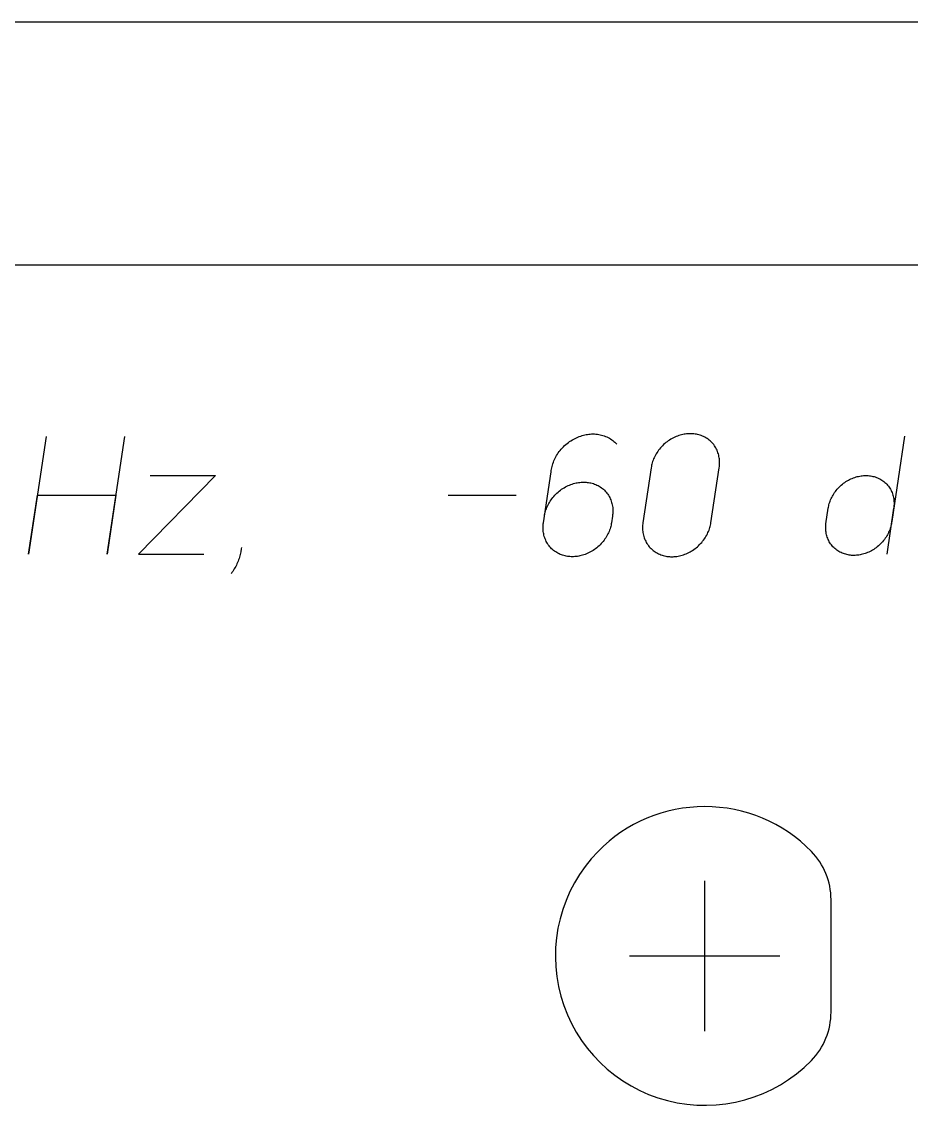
# Model space of a CAD drawing. Header units: millimetres. Extents: x -2 to 483, y -2 to 44.
# Drawn here: x 171.64 to 191, y 20.02 to 43.6 of the extents above; entities that cross this region are included whole.
import ezdxf

# ---------------------------------------------------------------- set-up
doc = ezdxf.new("R2010")
doc.units = ezdxf.units.MM
for name, color, linetype in [('Contour', 7, 'CONTINUOUS'), ('Engraving', 7, 'CONTINUOUS'), ('Reference_points', 1, 'CONTINUOUS')]:
    doc.layers.add(name, color=color, linetype=linetype)

msp = doc.modelspace()

# ---------------------------------------------------------------- linework, layer by layer
at = {"layer": 'Contour', "color": 7, "linetype": 'CONTINUOUS'}
for p, q in [((3, 43.6), (480, 43.6)), ((189.25, 22.045), (189.25, 24.495))]:
    msp.add_line(p, q, dxfattribs=at)
for centre, radius, start, end in [((186.5, 23.27), 3.25003, 44.42656, 135.57344), ((186.5, 23.27), 3.25003, 135.57344, 315.57344), ((187.75, 24.49478), 1.5, 0.00835, 44.4387), ((187.75, 22.04522), 1.5, 315.5613, 359.99165)]:
    msp.add_arc(centre, radius, start, end, dxfattribs=at)
at = {"layer": 'Engraving', "color": 255, "linetype": 'CONTINUOUS'}
for p, q in [((236.5, 38.3), (101.5, 38.3)), ((172.16918, 34.576), (171.78473, 32.013)), ((173.4934, 32.013), (173.87785, 34.576)), ((183.50501, 34.42119), (183.53272, 34.44274)), ((183.53272, 34.44274), (183.56107, 34.4632)), ((183.56107, 34.4632), (183.58998, 34.48255)), ((183.58998, 34.48255), (183.61937, 34.50073)), ((183.61937, 34.50073), (183.64917, 34.51772)), ((183.64917, 34.51772), (183.67928, 34.53351)), ((183.67928, 34.53351), (183.70964, 34.54806)), ((183.70964, 34.54806), (183.74016, 34.56137)), ((183.74016, 34.56137), (183.77076, 34.57345)), ((183.77076, 34.57345), (183.80137, 34.58428)), ((183.80137, 34.58428), (183.83191, 34.59388)), ((183.83191, 34.59388), (183.86231, 34.60226)), ((183.86231, 34.60226), (183.8925, 34.60944)), ((183.8925, 34.60944), (183.92243, 34.61545)), ((183.92243, 34.61545), (183.95203, 34.62031)), ((183.95203, 34.62031), (183.98125, 34.62405)), ((183.98125, 34.62405), (184.01003, 34.62672)), ((184.01003, 34.62672), (184.03834, 34.62834)), ((184.03834, 34.62834), (184.06966, 34.62897)), ((184.03834, 34.62834), (184.03834, 34.62834)), ((184.06966, 34.62897), (184.10102, 34.62835)), ((184.10102, 34.62835), (184.13234, 34.62646)), ((184.13234, 34.62646), (184.16356, 34.62329)), ((184.16356, 34.62329), (184.19458, 34.61881)), ((184.19458, 34.61881), (184.22533, 34.61303)), ((184.22533, 34.61303), (184.25573, 34.60594)), ((184.25573, 34.60594), (184.2857, 34.59754)), ((184.2857, 34.59754), (184.31515, 34.58786)), ((184.31515, 34.58786), (184.34401, 34.57691)), ((184.34401, 34.57691), (184.37222, 34.56471)), ((184.37222, 34.56471), (184.39969, 34.5513)), ((184.39969, 34.5513), (184.42636, 34.53673)), ((184.42636, 34.53673), (184.45217, 34.52102)), ((184.45217, 34.52102), (184.47707, 34.50423)), ((184.47707, 34.50423), (184.50099, 34.48642)), ((184.50099, 34.48642), (184.5239, 34.46764)), ((184.5239, 34.46764), (184.54575, 34.44796)), ((184.54575, 34.44796), (184.56651, 34.42743)), ((184.56651, 34.42743), (184.58616, 34.40613)), ((185.65567, 34.43932), (185.63036, 34.41809)), ((185.68168, 34.4596), (185.65567, 34.43932)), ((185.70831, 34.47887), (185.68168, 34.4596)), ((185.73551, 34.49711), (185.70831, 34.47887)), ((185.76318, 34.51426), (185.73551, 34.49711)), ((185.79126, 34.53031), (185.76318, 34.51426)), ((185.81967, 34.54522), (185.79126, 34.53031)), ((185.84833, 34.55897), (185.81967, 34.54522)), ((185.87717, 34.57156), (185.84833, 34.55897)), ((185.90611, 34.58297), (185.87717, 34.57156)), ((185.93507, 34.59321), (185.90611, 34.58297)), ((185.964, 34.60228), (185.93507, 34.59321)), ((185.99282, 34.61019), (185.964, 34.60228)), ((186.02146, 34.61695), (185.99282, 34.61019)), ((186.04987, 34.62259), (186.02146, 34.61695)), ((186.07797, 34.62714), (186.04987, 34.62259)), ((186.10574, 34.63061), (186.07797, 34.62714)), ((186.1331, 34.63305), (186.10574, 34.63061)), ((186.16002, 34.63449), (186.1331, 34.63305)), ((186.18645, 34.63496), (186.16002, 34.63449)), ((186.21274, 34.63449), (186.18645, 34.63496)), ((186.18645, 34.63496), (186.18645, 34.63496)), ((186.23923, 34.63305), (186.21274, 34.63449)), ((186.26586, 34.63061), (186.23923, 34.63305)), ((186.29258, 34.62714), (186.26586, 34.63061)), ((186.31932, 34.62259), (186.29258, 34.62714)), ((186.34604, 34.61695), (186.31932, 34.62259)), ((186.37265, 34.61019), (186.34604, 34.61695)), ((186.39909, 34.60228), (186.37265, 34.61019)), ((186.4253, 34.59321), (186.39909, 34.60228)), ((186.4512, 34.58297), (186.4253, 34.59321)), ((186.47671, 34.57156), (186.4512, 34.58297)), ((186.50178, 34.55897), (186.47671, 34.57156)), ((186.52631, 34.54522), (186.50178, 34.55897)), ((186.55025, 34.53031), (186.52631, 34.54522)), ((186.57351, 34.51426), (186.55025, 34.53031)), ((186.59604, 34.49711), (186.57351, 34.51426)), ((186.61776, 34.47887), (186.59604, 34.49711)), ((186.63861, 34.4596), (186.61776, 34.47887)), ((186.65853, 34.43932), (186.63861, 34.4596)), ((186.67748, 34.41809), (186.65853, 34.43932)), ((190.84737, 34.578), (190.56971, 32.72694)), ((183.29561, 34.18831), (183.31466, 34.21682)), ((183.31466, 34.21682), (183.33487, 34.24485)), ((183.33487, 34.24485), (183.35619, 34.27232)), ((183.35619, 34.27232), (183.37861, 34.29915)), ((183.37861, 34.29915), (183.40205, 34.32526)), ((183.40205, 34.32526), (183.42647, 34.35059)), ((183.42647, 34.35059), (183.45182, 34.37506)), ((183.45182, 34.37506), (183.47802, 34.39862)), ((183.47802, 34.39862), (183.50501, 34.42119)), ((185.44333, 34.19431), (185.42783, 34.16708)), ((185.45996, 34.22126), (185.44333, 34.19431)), ((185.4777, 34.24786), (185.45996, 34.22126)), ((185.49654, 34.27403), (185.4777, 34.24786)), ((185.51643, 34.2997), (185.49654, 34.27403)), ((185.53735, 34.3248), (185.51643, 34.2997)), ((185.55925, 34.34925), (185.53735, 34.3248)), ((185.58209, 34.373), (185.55925, 34.34925)), ((185.60581, 34.39596), (185.58209, 34.373)), ((185.63036, 34.41809), (185.60581, 34.39596)), ((186.69539, 34.39596), (186.67748, 34.41809)), ((186.71222, 34.373), (186.69539, 34.39596)), ((186.72793, 34.34925), (186.71222, 34.373)), ((186.7425, 34.3248), (186.72793, 34.34925)), ((186.75589, 34.2997), (186.7425, 34.3248)), ((186.76808, 34.27403), (186.75589, 34.2997)), ((186.77907, 34.24786), (186.76808, 34.27403)), ((186.78883, 34.22126), (186.77907, 34.24786)), ((186.79738, 34.19431), (186.78883, 34.22126)), ((186.8047, 34.16708), (186.79738, 34.19431)), ((183.18705, 33.95215), (183.19633, 33.98175)), ((183.19633, 33.98175), (183.20682, 34.01147)), ((183.20682, 34.01147), (183.21854, 34.04124)), ((183.21854, 34.04124), (183.23149, 34.07099)), ((183.23149, 34.07099), (183.24568, 34.10065)), ((183.24568, 34.10065), (183.2611, 34.13014)), ((183.2611, 34.13014), (183.27775, 34.15939)), ((183.27775, 34.15939), (183.29561, 34.18831)), ((185.35131, 33.9746), (185.34483, 33.9476)), ((185.35887, 34.00183), (185.35131, 33.9746)), ((185.36753, 34.02926), (185.35887, 34.00183)), ((185.37731, 34.05682), (185.36753, 34.02926)), ((185.38822, 34.08445), (185.37731, 34.05682)), ((185.40027, 34.11208), (185.38822, 34.08445)), ((185.41348, 34.13965), (185.40027, 34.11208)), ((185.42783, 34.16708), (185.41348, 34.13965)), ((186.81083, 34.13965), (186.8047, 34.16708)), ((186.81576, 34.11208), (186.81083, 34.13965)), ((186.81952, 34.08445), (186.81576, 34.11208)), ((186.82215, 34.05682), (186.81952, 34.08445)), ((186.82186, 33.9476), (186.82348, 33.9746)), ((186.82366, 34.02926), (186.82215, 34.05682)), ((186.82348, 33.9746), (186.82409, 34.00183)), ((186.82409, 34.00183), (186.82366, 34.02926)), ((175.85692, 33.72167), (174.17673, 32.013)), ((174.43303, 33.72167), (175.85692, 33.72167)), ((182.991, 32.697), (183.158, 33.8081)), ((183.158, 33.8081), (183.16159, 33.8362)), ((183.158, 33.8081), (183.158, 33.8081)), ((183.16159, 33.8362), (183.16626, 33.86471)), ((183.16626, 33.86471), (183.17204, 33.89357)), ((183.17204, 33.89357), (183.17896, 33.92274)), ((183.17896, 33.92274), (183.18705, 33.95215)), ((185.33496, 33.89453), (185.15555, 32.69847)), ((185.33939, 33.9209), (185.33496, 33.89453)), ((185.34483, 33.9476), (185.33939, 33.9209)), ((186.636, 32.698), (186.81581, 33.89453)), ((186.81581, 33.89453), (186.81929, 33.9209)), ((186.81581, 33.89453), (186.81581, 33.89453)), ((186.81929, 33.9209), (186.82186, 33.9476)), ((189.90298, 33.71615), (189.92967, 33.71949)), ((189.92967, 33.71949), (189.95598, 33.72184)), ((189.95598, 33.72184), (189.98186, 33.72322)), ((189.98186, 33.72322), (190.00728, 33.72367)), ((190.00728, 33.72367), (190.00728, 33.72367)), ((190.00728, 33.72367), (190.03256, 33.72322)), ((190.03256, 33.72322), (190.05803, 33.72184)), ((190.05803, 33.72184), (190.08363, 33.71949)), ((190.08363, 33.71949), (190.10932, 33.71615)), ((183.46906, 33.47563), (183.49746, 33.49054)), ((183.49746, 33.49054), (183.52613, 33.50429)), ((183.52613, 33.50429), (183.55496, 33.51688)), ((183.55496, 33.51688), (183.5839, 33.52829)), ((183.5839, 33.52829), (183.61287, 33.53853)), ((183.61287, 33.53853), (183.6418, 33.5476)), ((183.6418, 33.5476), (183.67062, 33.55551)), ((183.67062, 33.55551), (183.69926, 33.56227)), ((183.69926, 33.56227), (183.72766, 33.56792)), ((183.72766, 33.56792), (183.75577, 33.57246)), ((183.75577, 33.57246), (183.78353, 33.57594)), ((183.78353, 33.57594), (183.8109, 33.57837)), ((183.8109, 33.57837), (183.83781, 33.57981)), ((183.83781, 33.57981), (183.86425, 33.58028)), ((183.86425, 33.58028), (183.86425, 33.58028)), ((183.86425, 33.58028), (183.89054, 33.57981)), ((183.89054, 33.57981), (183.91703, 33.57837)), ((183.91703, 33.57837), (183.94366, 33.57594)), ((183.94366, 33.57594), (183.97038, 33.57246)), ((183.97038, 33.57246), (183.99712, 33.56792)), ((183.99712, 33.56792), (184.02383, 33.56227)), ((184.02383, 33.56227), (184.05045, 33.55551)), ((184.05045, 33.55551), (184.07689, 33.5476)), ((184.07689, 33.5476), (184.1031, 33.53853)), ((184.1031, 33.53853), (184.12899, 33.52829)), ((184.12899, 33.52829), (184.15451, 33.51688)), ((184.15451, 33.51688), (184.17957, 33.50429)), ((184.17957, 33.50429), (184.20411, 33.49054)), ((184.20411, 33.49054), (184.22804, 33.47563)), ((189.42617, 33.47179), (189.44898, 33.49387)), ((189.44898, 33.49387), (189.47258, 33.51514)), ((189.47258, 33.51514), (189.49692, 33.53555)), ((189.49692, 33.53555), (189.52192, 33.55505)), ((189.52192, 33.55505), (189.54753, 33.57359)), ((189.54753, 33.57359), (189.57368, 33.59112)), ((189.57368, 33.59112), (189.60029, 33.60762)), ((189.60029, 33.60762), (189.62729, 33.62304)), ((189.62729, 33.62304), (189.6546, 33.63738)), ((189.6546, 33.63738), (189.68216, 33.6506)), ((189.68216, 33.6506), (189.70989, 33.66271)), ((189.70989, 33.66271), (189.73772, 33.67368)), ((189.73772, 33.67368), (189.76557, 33.68352)), ((189.76557, 33.68352), (189.79339, 33.69224)), ((189.79339, 33.69224), (189.8211, 33.69985)), ((189.8211, 33.69985), (189.84864, 33.70635)), ((189.84864, 33.70635), (189.87595, 33.71178)), ((189.87595, 33.71178), (189.90298, 33.71615)), ((190.10932, 33.71615), (190.13504, 33.71178)), ((190.13504, 33.71178), (190.16073, 33.70635)), ((190.16073, 33.70635), (190.18631, 33.69985)), ((190.18631, 33.69985), (190.21174, 33.69224)), ((190.21174, 33.69224), (190.23694, 33.68352)), ((190.23694, 33.68352), (190.26184, 33.67368)), ((190.26184, 33.67368), (190.28638, 33.66271)), ((190.28638, 33.66271), (190.31048, 33.6506)), ((190.31048, 33.6506), (190.33407, 33.63738)), ((190.33407, 33.63738), (190.35708, 33.62304)), ((190.35708, 33.62304), (190.37945, 33.60762)), ((190.37945, 33.60762), (190.40111, 33.59112)), ((190.40111, 33.59112), (190.422, 33.57359)), ((190.422, 33.57359), (190.44205, 33.55505)), ((190.44205, 33.55505), (190.46121, 33.53555)), ((190.46121, 33.53555), (190.47942, 33.51514)), ((190.47942, 33.51514), (190.49664, 33.49387)), ((190.49664, 33.49387), (190.51282, 33.47179)), ((171.78473, 32.013), (171.97696, 33.2945)), ((171.97696, 33.2945), (173.68562, 33.2945)), ((173.68562, 33.2945), (173.4934, 32.013)), ((180.91711, 33.2955), (182.39795, 33.2955)), ((183.19423, 33.24502), (183.21515, 33.27012)), ((183.21515, 33.27012), (183.23705, 33.29458)), ((183.23705, 33.29458), (183.25989, 33.31832)), ((183.25989, 33.31832), (183.28361, 33.34129)), ((183.28361, 33.34129), (183.30816, 33.36341)), ((183.30816, 33.36341), (183.33347, 33.38464)), ((183.33347, 33.38464), (183.35948, 33.40492)), ((183.35948, 33.40492), (183.38611, 33.4242)), ((183.38611, 33.4242), (183.4133, 33.44243)), ((183.4133, 33.44243), (183.44098, 33.45959)), ((183.44098, 33.45959), (183.46906, 33.47563)), ((184.22804, 33.47563), (184.25131, 33.45959)), ((184.25131, 33.45959), (184.27384, 33.44243)), ((184.27384, 33.44243), (184.29556, 33.4242)), ((184.29556, 33.4242), (184.31641, 33.40492)), ((184.31641, 33.40492), (184.33633, 33.38464)), ((184.33633, 33.38464), (184.35527, 33.36341)), ((184.35527, 33.36341), (184.37318, 33.34129)), ((184.37318, 33.34129), (184.39002, 33.31832)), ((184.39002, 33.31832), (184.40573, 33.29458)), ((184.40573, 33.29458), (184.4203, 33.27012)), ((184.4203, 33.27012), (184.43369, 33.24502)), ((189.26404, 33.24741), (189.27784, 33.27379)), ((189.27784, 33.27379), (189.29274, 33.29997)), ((189.29274, 33.29997), (189.30873, 33.32588)), ((189.30873, 33.32588), (189.32579, 33.35146)), ((189.32579, 33.35146), (189.3439, 33.37662)), ((189.3439, 33.37662), (189.36303, 33.40131)), ((189.36303, 33.40131), (189.38314, 33.42544)), ((189.38314, 33.42544), (189.40421, 33.44895)), ((189.40421, 33.44895), (189.42617, 33.47179)), ((190.51282, 33.47179), (190.52794, 33.44895)), ((190.52794, 33.44895), (190.54194, 33.42544)), ((190.54194, 33.42544), (190.55482, 33.40131)), ((190.55482, 33.40131), (190.56654, 33.37662)), ((190.56654, 33.37662), (190.5771, 33.35146)), ((190.5771, 33.35146), (190.58649, 33.32588)), ((190.58649, 33.32588), (190.59471, 33.29997)), ((190.59471, 33.29997), (190.60175, 33.27379)), ((190.60175, 33.27379), (190.60764, 33.24741)), ((183.05511, 33.00214), (183.06602, 33.02977)), ((183.06602, 33.02977), (183.07807, 33.0574)), ((183.07807, 33.0574), (183.09128, 33.08497)), ((183.09128, 33.08497), (183.10563, 33.1124)), ((183.10563, 33.1124), (183.12113, 33.13963)), ((183.12113, 33.13963), (183.13776, 33.16658)), ((183.13776, 33.16658), (183.1555, 33.19318)), ((183.1555, 33.19318), (183.17433, 33.21935)), ((183.17433, 33.21935), (183.19423, 33.24502)), ((184.43369, 33.24502), (184.44588, 33.21935)), ((184.44588, 33.21935), (184.45687, 33.19318)), ((184.45687, 33.19318), (184.46663, 33.16658)), ((184.46663, 33.16658), (184.47517, 33.13963)), ((184.47517, 33.13963), (184.4825, 33.1124)), ((184.4825, 33.1124), (184.48862, 33.08497)), ((184.48862, 33.08497), (184.49356, 33.0574)), ((184.49356, 33.0574), (184.49732, 33.02977)), ((184.49732, 33.02977), (184.49995, 33.00214)), ((189.18854, 33.01172), (189.1928, 33.03707)), ((189.1928, 33.03707), (189.19803, 33.06275)), ((189.19803, 33.06275), (189.20426, 33.08871)), ((189.20426, 33.08871), (189.21153, 33.1149)), ((189.21153, 33.1149), (189.21986, 33.14127)), ((189.21986, 33.14127), (189.22926, 33.16777)), ((189.22926, 33.16777), (189.23975, 33.19433)), ((189.23975, 33.19433), (189.25134, 33.2209)), ((189.25134, 33.2209), (189.26404, 33.24741)), ((190.60764, 33.24741), (190.61238, 33.2209)), ((190.61238, 33.2209), (190.616, 33.19433)), ((190.61578, 33.03707), (190.61243, 33.01172)), ((190.61825, 33.06275), (190.61578, 33.03707)), ((190.616, 33.19433), (190.61853, 33.16777)), ((190.6198, 33.08871), (190.61825, 33.06275)), ((190.61853, 33.16777), (190.61998, 33.14127)), ((190.62039, 33.1149), (190.6198, 33.08871)), ((190.61998, 33.14127), (190.62039, 33.1149)), ((183.01276, 32.83986), (183.01719, 32.86622)), ((183.01276, 32.83986), (183.01276, 32.83986)), ((183.01719, 32.86622), (183.02263, 32.89292)), ((183.02263, 32.89292), (183.02911, 32.91992)), ((183.02911, 32.91992), (183.03667, 32.94716)), ((183.03667, 32.94716), (183.04533, 32.97459)), ((183.04533, 32.97459), (183.05511, 33.00214)), ((184.494, 32.84), (184.47225, 32.69747)), ((184.49709, 32.86622), (184.49361, 32.83986)), ((184.49966, 32.89292), (184.49709, 32.86622)), ((184.50127, 32.91992), (184.49966, 32.89292)), ((184.49995, 33.00214), (184.50145, 32.97459)), ((184.50189, 32.94716), (184.50127, 32.91992)), ((184.50145, 32.97459), (184.50189, 32.94716)), ((189.137, 32.67), (189.18854, 33.01172)), ((189.18854, 33.01172), (189.18854, 33.01172)), ((190.612, 33.012), (190.46292, 32.015)), ((182.98312, 32.59017), (182.98374, 32.6174)), ((182.98355, 32.56274), (182.98312, 32.59017)), ((182.98506, 32.53518), (182.98355, 32.56274)), ((182.98374, 32.6174), (182.98535, 32.6444)), ((182.98535, 32.6444), (182.98792, 32.6711)), ((182.98792, 32.6711), (182.9914, 32.69747)), ((184.43968, 32.56274), (184.4299, 32.53518)), ((184.44834, 32.59017), (184.43968, 32.56274)), ((184.4559, 32.6174), (184.44834, 32.59017)), ((184.46238, 32.6444), (184.4559, 32.6174)), ((184.46782, 32.6711), (184.46238, 32.6444)), ((184.47225, 32.69747), (184.46782, 32.6711)), ((184.47225, 32.69747), (184.47225, 32.69747)), ((185.14789, 32.6184), (185.14727, 32.59117)), ((185.14727, 32.59117), (185.1477, 32.56374)), ((185.1477, 32.56374), (185.14921, 32.53618)), ((185.1495, 32.6454), (185.14789, 32.6184)), ((185.15207, 32.6721), (185.1495, 32.6454)), ((185.15555, 32.69847), (185.15207, 32.6721)), ((185.15555, 32.69847), (185.15555, 32.69847)), ((186.59405, 32.53618), (186.60383, 32.56374)), ((186.60383, 32.56374), (186.61249, 32.59117)), ((186.61249, 32.59117), (186.62005, 32.6184)), ((186.62005, 32.6184), (186.62653, 32.6454)), ((186.62653, 32.6454), (186.63197, 32.6721)), ((186.63197, 32.6721), (186.6364, 32.69847)), ((189.13301, 32.59317), (189.13351, 32.61904)), ((189.13349, 32.56711), (189.13301, 32.59317)), ((189.13499, 32.54092), (189.13349, 32.56711)), ((189.13351, 32.61904), (189.13495, 32.64466)), ((189.13495, 32.64466), (189.13728, 32.66999)), ((189.13753, 32.51464), (189.13499, 32.54092)), ((190.52567, 32.54338), (190.51509, 32.51651)), ((190.53513, 32.57021), (190.52567, 32.54338)), ((190.54351, 32.59692), (190.53513, 32.57021)), ((190.5508, 32.62347), (190.54351, 32.59692)), ((190.55705, 32.64979), (190.5508, 32.62347)), ((190.56226, 32.67585), (190.55705, 32.64979)), ((190.56647, 32.70158), (190.56226, 32.67585)), ((190.56971, 32.72694), (190.56647, 32.70158)), ((190.56971, 32.72694), (190.56971, 32.72694)), ((182.98769, 32.50755), (182.98506, 32.53518)), ((182.99145, 32.47992), (182.98769, 32.50755)), ((182.99638, 32.45235), (182.99145, 32.47992)), ((183.00251, 32.42492), (182.99638, 32.45235)), ((183.00984, 32.39769), (183.00251, 32.42492)), ((183.01838, 32.37074), (183.00984, 32.39769)), ((183.02814, 32.34414), (183.01838, 32.37074)), ((183.03913, 32.31797), (183.02814, 32.34414)), ((183.05132, 32.2923), (183.03913, 32.31797)), ((184.31068, 32.31797), (184.29078, 32.2923)), ((184.32951, 32.34414), (184.31068, 32.31797)), ((184.34725, 32.37074), (184.32951, 32.34414)), ((184.36388, 32.39769), (184.34725, 32.37074)), ((184.37938, 32.42492), (184.36388, 32.39769)), ((184.39373, 32.45235), (184.37938, 32.42492)), ((184.40694, 32.47992), (184.39373, 32.45235)), ((184.41899, 32.50755), (184.40694, 32.47992)), ((184.4299, 32.53518), (184.41899, 32.50755)), ((185.14921, 32.53618), (185.15184, 32.50855)), ((185.15184, 32.50855), (185.1556, 32.48092)), ((185.1556, 32.48092), (185.16053, 32.45335)), ((185.16053, 32.45335), (185.16666, 32.42592)), ((185.16666, 32.42592), (185.17399, 32.39869)), ((185.17399, 32.39869), (185.18253, 32.37174)), ((185.18253, 32.37174), (185.19229, 32.34514)), ((185.19229, 32.34514), (185.20328, 32.31897)), ((185.20328, 32.31897), (185.21547, 32.2933)), ((186.45493, 32.2933), (186.47483, 32.31897)), ((186.47483, 32.31897), (186.49366, 32.34514)), ((186.49366, 32.34514), (186.5114, 32.37174)), ((186.5114, 32.37174), (186.52803, 32.39869)), ((186.52803, 32.39869), (186.54353, 32.42592)), ((186.54353, 32.42592), (186.55788, 32.45335)), ((186.55788, 32.45335), (186.57109, 32.48092)), ((186.57109, 32.48092), (186.58314, 32.50855)), ((186.58314, 32.50855), (186.59405, 32.53618)), ((189.14116, 32.48833), (189.13753, 32.51464)), ((189.14588, 32.46207), (189.14116, 32.48833)), ((189.15174, 32.43591), (189.14588, 32.46207)), ((189.15874, 32.40993), (189.15174, 32.43591)), ((189.1669, 32.38418), (189.15874, 32.40993)), ((189.17623, 32.35875), (189.1669, 32.38418)), ((189.18672, 32.33371), (189.17623, 32.35875)), ((189.19837, 32.30912), (189.18672, 32.33371)), ((189.21117, 32.28505), (189.19837, 32.30912)), ((190.39086, 32.30793), (190.37064, 32.28371)), ((190.41011, 32.33272), (190.39086, 32.30793)), ((190.42835, 32.35802), (190.41011, 32.33272)), ((190.44554, 32.38376), (190.42835, 32.35802)), ((190.46166, 32.40986), (190.44554, 32.38376)), ((190.47668, 32.43626), (190.46166, 32.40986)), ((190.4906, 32.46288), (190.47668, 32.43626)), ((190.50341, 32.48965), (190.4906, 32.46288)), ((190.51509, 32.51651), (190.50341, 32.48965)), ((176.41569, 32.12599), (176.40642, 32.06683)), ((176.419, 32.15539), (176.41569, 32.12599)), ((176.419, 32.15539), (176.419, 32.15539)), ((183.06471, 32.2672), (183.05132, 32.2923)), ((183.07928, 32.24275), (183.06471, 32.2672)), ((183.09499, 32.219), (183.07928, 32.24275)), ((183.11183, 32.19604), (183.09499, 32.219)), ((183.12973, 32.17391), (183.11183, 32.19604)), ((183.14868, 32.15268), (183.12973, 32.17391)), ((183.1686, 32.1324), (183.14868, 32.15268)), ((183.18945, 32.11313), (183.1686, 32.1324)), ((183.21117, 32.09489), (183.18945, 32.11313)), ((183.2337, 32.07774), (183.21117, 32.09489)), ((183.25697, 32.06169), (183.2337, 32.07774)), ((184.04403, 32.07774), (184.01595, 32.06169)), ((184.07171, 32.09489), (184.04403, 32.07774)), ((184.0989, 32.11313), (184.07171, 32.09489)), ((184.12553, 32.1324), (184.0989, 32.11313)), ((184.15154, 32.15268), (184.12553, 32.1324)), ((184.17685, 32.17391), (184.15154, 32.15268)), ((184.2014, 32.19604), (184.17685, 32.17391)), ((184.22512, 32.219), (184.2014, 32.19604)), ((184.24796, 32.24275), (184.22512, 32.219)), ((184.26986, 32.2672), (184.24796, 32.24275)), ((184.29078, 32.2923), (184.26986, 32.2672)), ((185.21547, 32.2933), (185.22886, 32.2682)), ((185.22886, 32.2682), (185.24343, 32.24375)), ((185.24343, 32.24375), (185.25914, 32.22)), ((185.25914, 32.22), (185.27598, 32.19704)), ((185.27598, 32.19704), (185.29388, 32.17491)), ((185.29388, 32.17491), (185.31283, 32.15368)), ((185.31283, 32.15368), (185.33275, 32.1334)), ((185.33275, 32.1334), (185.3536, 32.11413)), ((185.3536, 32.11413), (185.37532, 32.09589)), ((185.37532, 32.09589), (185.39785, 32.07874)), ((185.39785, 32.07874), (185.42112, 32.06269)), ((186.1801, 32.06269), (186.20818, 32.07874)), ((186.20818, 32.07874), (186.23586, 32.09589)), ((186.23586, 32.09589), (186.26305, 32.11413)), ((186.26305, 32.11413), (186.28968, 32.1334)), ((186.28968, 32.1334), (186.31569, 32.15368)), ((186.31569, 32.15368), (186.341, 32.17491)), ((186.341, 32.17491), (186.36555, 32.19704)), ((186.36555, 32.19704), (186.38927, 32.22)), ((186.38927, 32.22), (186.41211, 32.24375)), ((186.41211, 32.24375), (186.43401, 32.2682)), ((186.43401, 32.2682), (186.45493, 32.2933)), ((189.22511, 32.26157), (189.21117, 32.28505)), ((189.24017, 32.23876), (189.22511, 32.26157)), ((189.2563, 32.21667), (189.24017, 32.23876)), ((189.27349, 32.19537), (189.2563, 32.21667)), ((189.29168, 32.17491), (189.27349, 32.19537)), ((189.31084, 32.15535), (189.29168, 32.17491)), ((189.33091, 32.13673), (189.31084, 32.15535)), ((189.35184, 32.11911), (189.33091, 32.13673)), ((189.37356, 32.10252), (189.35184, 32.11911)), ((189.39603, 32.08699), (189.37356, 32.10252)), ((189.41916, 32.07255), (189.39603, 32.08699)), ((189.4429, 32.05922), (189.41916, 32.07255)), ((190.09926, 32.07215), (190.07186, 32.05901)), ((190.12645, 32.0864), (190.09926, 32.07215)), ((190.15334, 32.10174), (190.12645, 32.0864)), ((190.17987, 32.11816), (190.15334, 32.10174)), ((190.20596, 32.13562), (190.17987, 32.11816)), ((190.23155, 32.15409), (190.20596, 32.13562)), ((190.25655, 32.17354), (190.23155, 32.15409)), ((190.28091, 32.19392), (190.25655, 32.17354)), ((190.30456, 32.21518), (190.28091, 32.19392)), ((190.32744, 32.23727), (190.30456, 32.21518)), ((190.34948, 32.26014), (190.32744, 32.23727)), ((190.37064, 32.28371), (190.34948, 32.26014)), ((174.17673, 32.013), (175.60062, 32.013)), ((176.3461, 31.85996), (176.33404, 31.83096)), ((176.35732, 31.88918), (176.3461, 31.85996)), ((176.36769, 31.91857), (176.35732, 31.88918)), ((176.3772, 31.94811), (176.36769, 31.91857)), ((176.38583, 31.97774), (176.3772, 31.94811)), ((176.39358, 32.00743), (176.38583, 31.97774)), ((176.40044, 32.03714), (176.39358, 32.00743)), ((176.40642, 32.06683), (176.40044, 32.03714)), ((183.2809, 32.04678), (183.25697, 32.06169)), ((183.30544, 32.03303), (183.2809, 32.04678)), ((183.3305, 32.02044), (183.30544, 32.03303)), ((183.35601, 32.00903), (183.3305, 32.02044)), ((183.38191, 31.99879), (183.35601, 32.00903)), ((183.40812, 31.98972), (183.38191, 31.99879)), ((183.43456, 31.98181), (183.40812, 31.98972)), ((183.46118, 31.97505), (183.43456, 31.98181)), ((183.48789, 31.96941), (183.46118, 31.97505)), ((183.51463, 31.96486), (183.48789, 31.96941)), ((183.54135, 31.96139), (183.51463, 31.96486)), ((183.56798, 31.95895), (183.54135, 31.96139)), ((183.59447, 31.95751), (183.56798, 31.95895)), ((183.62076, 31.95704), (183.59447, 31.95751)), ((183.6472, 31.95751), (183.62076, 31.95704)), ((183.62076, 31.95704), (183.62076, 31.95704)), ((183.67411, 31.95895), (183.6472, 31.95751)), ((183.70148, 31.96139), (183.67411, 31.95895)), ((183.72924, 31.96486), (183.70148, 31.96139)), ((183.75735, 31.96941), (183.72924, 31.96486)), ((183.78575, 31.97505), (183.75735, 31.96941)), ((183.81439, 31.98181), (183.78575, 31.97505)), ((183.84321, 31.98972), (183.81439, 31.98181)), ((183.87214, 31.99879), (183.84321, 31.98972)), ((183.90111, 32.00903), (183.87214, 31.99879)), ((183.93005, 32.02044), (183.90111, 32.00903)), ((183.95888, 32.03303), (183.93005, 32.02044)), ((183.98755, 32.04678), (183.95888, 32.03303)), ((184.01595, 32.06169), (183.98755, 32.04678)), ((185.42112, 32.06269), (185.44505, 32.04778)), ((185.44505, 32.04778), (185.46959, 32.03403)), ((185.46959, 32.03403), (185.49465, 32.02144)), ((185.49465, 32.02144), (185.52016, 32.01003)), ((185.52016, 32.01003), (185.54606, 31.99979)), ((185.54606, 31.99979), (185.57227, 31.99072)), ((185.57227, 31.99072), (185.59871, 31.98281)), ((185.59871, 31.98281), (185.62533, 31.97605)), ((185.62533, 31.97605), (185.65204, 31.97041)), ((185.65204, 31.97041), (185.67878, 31.96586)), ((185.67878, 31.96586), (185.7055, 31.96239)), ((185.7055, 31.96239), (185.73213, 31.95995)), ((185.73213, 31.95995), (185.75862, 31.95851)), ((185.75862, 31.95851), (185.78491, 31.95804)), ((185.78491, 31.95804), (185.81135, 31.95851)), ((185.78491, 31.95804), (185.78491, 31.95804)), ((185.81135, 31.95851), (185.83826, 31.95995)), ((185.83826, 31.95995), (185.86563, 31.96239)), ((185.86563, 31.96239), (185.89339, 31.96586)), ((185.89339, 31.96586), (185.9215, 31.97041)), ((185.9215, 31.97041), (185.9499, 31.97605)), ((185.9499, 31.97605), (185.97854, 31.98281)), ((185.97854, 31.98281), (186.00736, 31.99072)), ((186.00736, 31.99072), (186.03629, 31.99979)), ((186.03629, 31.99979), (186.06526, 32.01003)), ((186.06526, 32.01003), (186.0942, 32.02144)), ((186.0942, 32.02144), (186.12303, 32.03403)), ((186.12303, 32.03403), (186.1517, 32.04778)), ((186.1517, 32.04778), (186.1801, 32.06269)), ((189.46718, 32.04702), (189.4429, 32.05922)), ((189.49192, 32.03595), (189.46718, 32.04702)), ((189.51705, 32.02603), (189.49192, 32.03595)), ((189.5425, 32.01724), (189.51705, 32.02603)), ((189.56821, 32.00958), (189.5425, 32.01724)), ((189.5941, 32.00304), (189.56821, 32.00958)), ((189.62011, 31.99759), (189.5941, 32.00304)), ((189.64617, 31.99323), (189.62011, 31.99759)), ((189.67222, 31.98991), (189.64617, 31.99323)), ((189.6982, 31.98762), (189.67222, 31.98991)), ((189.72405, 31.98631), (189.6982, 31.98762)), ((189.74973, 31.98596), (189.72405, 31.98631)), ((189.77518, 31.98652), (189.74973, 31.98596)), ((189.80073, 31.98799), (189.77518, 31.98652)), ((189.77518, 31.98652), (189.77518, 31.98652)), ((189.82672, 31.99039), (189.80073, 31.98799)), ((189.85309, 31.99378), (189.82672, 31.99039)), ((189.8798, 31.99816), (189.85309, 31.99378)), ((189.90682, 32.00359), (189.8798, 31.99816)), ((189.93407, 32.01008), (189.90682, 32.00359)), ((189.96151, 32.01764), (189.93407, 32.01008)), ((189.98907, 32.02631), (189.96151, 32.01764)), ((190.0167, 32.03609), (189.98907, 32.02631)), ((190.04432, 32.04699), (190.0167, 32.03609)), ((190.07186, 32.05901), (190.04432, 32.04699)), ((176.2098, 31.61125), (176.19118, 31.58583)), ((176.22779, 31.6372), (176.2098, 31.61125)), ((176.24514, 31.66364), (176.22779, 31.6372)), ((176.26181, 31.69055), (176.24514, 31.66364)), ((176.27777, 31.7179), (176.26181, 31.69055)), ((176.293, 31.74565), (176.27777, 31.7179)), ((176.30746, 31.77377), (176.293, 31.74565)), ((176.32115, 31.80222), (176.30746, 31.77377)), ((176.33404, 31.83096), (176.32115, 31.80222))]:
    msp.add_line(p, q, dxfattribs=at)
at = {"layer": 'Reference_points', "color": 1, "linetype": 'CONTINUOUS'}
for p, q in [((186.5, 21.633), (186.5, 24.907)), ((184.863, 23.27), (188.137, 23.27))]:
    msp.add_line(p, q, dxfattribs=at)

doc.saveas('drawing.dxf')
